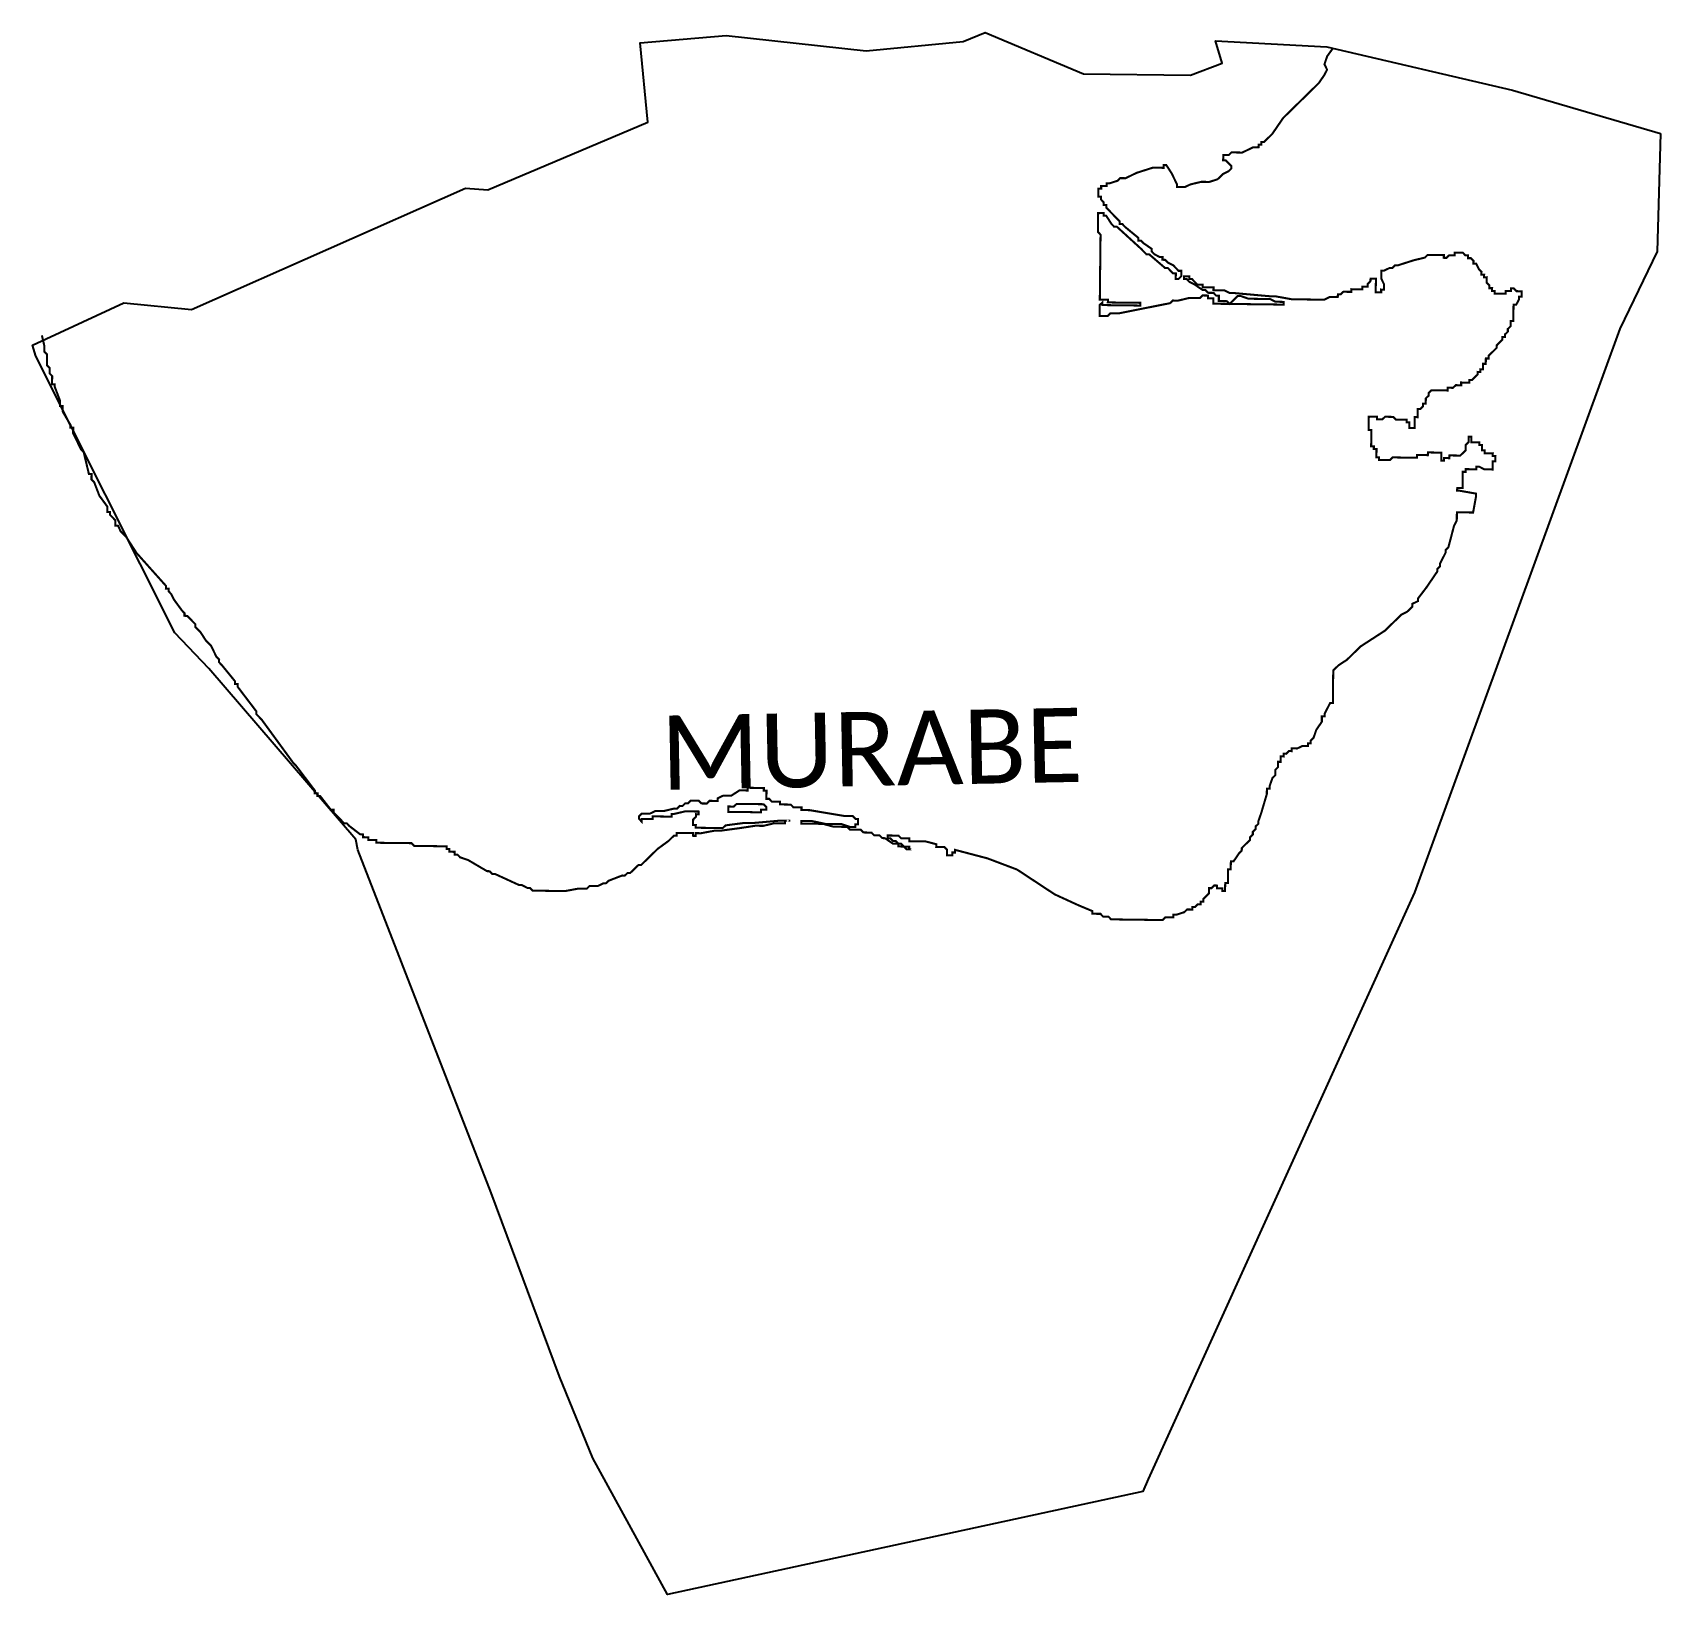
# Model space of a CAD drawing. Header units: metres. Extents: x 257914 to 260301, y 2182873 to 2185163.
import ezdxf

# ---------------------------------------------------------------- set-up
doc = ezdxf.new("R2010")
doc.units = ezdxf.units.M
for name, color, linetype in [('HIGH TIDE LINE', 6, 'Continuous'), ('village', 3, 'Continuous'), ('VILLAGE NAME', 250, 'Continuous')]:
    doc.layers.add(name, color=color, linetype=linetype)
doc.styles.get("Standard").update_dxf_attribs({"font": 'simplex.shx'})

msp = doc.modelspace()

# ---------------------------------------------------------------- linework, layer by layer
at = {"layer": 'HIGH TIDE LINE', "lineweight": 35, "const_width": 3}
msp.add_lwpolyline([(259820.5, 2185139.7), (259812.1, 2185128), (259808, 2185116.1), (259811.9, 2185108.2), (259807.8, 2185100.3), (259799.7, 2185088.5), (259779.7, 2185068.9), (259747.6, 2185037.5), (259731.4, 2185013.9), (259719.4, 2185002.2), (259715.4, 2185002.2), (259715.4, 2184998.3), (259711.4, 2184998.3), (259711.3, 2184994.4), (259703.4, 2184994.4), (259687.5, 2184986.7), (259671.6, 2184986.9), (259667.6, 2184983), (259659.6, 2184983.1), (259659.5, 2184975.2), (259663.5, 2184975.1), (259671.3, 2184967.1), (259671.3, 2184963.1), (259667.3, 2184959.2), (259659.3, 2184955.3), (259651.3, 2184947.5), (259639.3, 2184943.7), (259627.4, 2184943.8), (259611.5, 2184940), (259603.5, 2184936.2), (259591.7, 2184936.3), (259591.7, 2184940.3), (259584, 2184956.2), (259576.2, 2184968.2), (259572.2, 2184968.3), (259572.2, 2184964.3), (259556.3, 2184964.5), (259532.4, 2184956.9), (259516.5, 2184949.1), (259508.5, 2184949.2), (259504.5, 2184945.3), (259492.6, 2184941.5), (259488.6, 2184941.5), (259488.6, 2184937.6), (259480.6, 2184937.7), (259480.6, 2184933.7), (259476.6, 2184933.8), (259476.5, 2184921.9), (259480.4, 2184921.8), (259480.4, 2184917.8), (259484.3, 2184913.8), (259484.2, 2184909.9), (259488.2, 2184909.8), (259488.2, 2184905.9), (259503.8, 2184889.8), (259507.7, 2184885.8), (259507.7, 2184881.8), (259511.7, 2184881.8), (259515.6, 2184877.7), (259535.2, 2184861.6), (259535.2, 2184857.7), (259539.1, 2184857.6), (259543, 2184853.6), (259554.8, 2184845.5), (259554.8, 2184841.6), (259558.7, 2184837.6), (259566.6, 2184833.5), (259570.6, 2184833.4), (259570.5, 2184829.5), (259574.5, 2184829.4), (259578.4, 2184825.4), (259586.3, 2184821.4), (259594.1, 2184813.3), (259598.1, 2184813.3), (259598, 2184805.3), (259594, 2184801.4), (259590, 2184801.5), (259590.1, 2184809.4), (259586.1, 2184809.5), (259582.2, 2184813.5), (259578.3, 2184817.5), (259574.3, 2184817.5), (259550.8, 2184837.7), (259546.8, 2184837.7), (259542.9, 2184841.7), (259539, 2184845.7), (259503.7, 2184877.9), (259499.7, 2184877.9), (259495.8, 2184882), (259488, 2184894), (259484.1, 2184894), (259484.1, 2184898), (259476.2, 2184898.1), (259475.8, 2184870.3), (259479.7, 2184866.3), (259478.6, 2184771.1), (259490.5, 2184771), (259490.4, 2184767), (259538, 2184766.4), (259538, 2184762.4), (259482.5, 2184763.1), (259482.5, 2184767.1), (259478.5, 2184763.2), (259478.3, 2184747.3), (259490.2, 2184747.2), (259494.2, 2184751.1), (259506.1, 2184750.9), (259581.6, 2184765.9), (259585.6, 2184769.8), (259593.6, 2184769.7), (259609.5, 2184773.5), (259625.4, 2184773.3), (259629.4, 2184777.2), (259637.3, 2184777.1), (259637.2, 2184773.1), (259645.2, 2184773), (259645.1, 2184765.1), (259748.2, 2184763.8), (259748.2, 2184767.8), (259736.3, 2184768), (259728.4, 2184772), (259696.7, 2184772.4), (259684.9, 2184776.5), (259680.9, 2184776.6), (259676.9, 2184772.6), (259672.9, 2184768.7), (259668.9, 2184764.8), (259665, 2184768.8), (259653.1, 2184769), (259653.2, 2184776.9), (259649.2, 2184776.9), (259645.3, 2184781), (259637.3, 2184781.1), (259633.4, 2184785.1), (259629.5, 2184785.1), (259617.7, 2184793.2), (259609.8, 2184797.3), (259605.9, 2184801.3), (259601.9, 2184801.3), (259601.9, 2184805.3), (259609.9, 2184805.2), (259609.8, 2184801.2), (259613.8, 2184801.2), (259617.7, 2184797.2), (259621.6, 2184793.2), (259629.6, 2184793.1), (259629.5, 2184789.1), (259645.4, 2184788.9), (259645.3, 2184784.9), (259661.2, 2184784.7), (259669.1, 2184780.7), (259677, 2184780.6), (259728.5, 2184776), (259736.4, 2184775.9), (259760.2, 2184771.6), (259807.8, 2184771), (259815.7, 2184774.9), (259827.6, 2184774.8), (259827.7, 2184778.7), (259831.6, 2184778.7), (259835.7, 2184782.6), (259847.6, 2184782.5), (259847.6, 2184786.4), (259863.5, 2184786.2), (259863.5, 2184790.2), (259871.4, 2184790.1), (259871.5, 2184794.1), (259875.5, 2184798), (259875.6, 2184801.9), (259883.5, 2184801.8), (259883.2, 2184782), (259891.2, 2184781.9), (259891.2, 2184785.9), (259895.2, 2184785.8), (259895.3, 2184793.8), (259891.4, 2184801.8), (259891.6, 2184813.6), (259895.5, 2184813.6), (259903.5, 2184817.5), (259907.5, 2184817.4), (259911.5, 2184821.3), (259915.5, 2184821.3), (259939.3, 2184828.9), (259955.3, 2184832.7), (259959.3, 2184836.6), (259983.1, 2184836.3), (259983, 2184832.4), (259987, 2184832.3), (259991, 2184836.2), (259998.9, 2184836.1), (259999, 2184840.1), (260010.9, 2184840), (260014.8, 2184835.9), (260018.7, 2184835.9), (260018.7, 2184831.9), (260022.7, 2184831.9), (260026.6, 2184827.9), (260026.5, 2184823.9), (260030.5, 2184823.8), (260034.4, 2184815.9), (260038.3, 2184811.9), (260038.2, 2184807.9), (260042.2, 2184807.8), (260042.1, 2184803.9), (260046.1, 2184803.8), (260046, 2184795.9), (260049.9, 2184791.9), (260049.9, 2184787.9), (260053.9, 2184787.9), (260053.8, 2184783.9), (260057.8, 2184783.8), (260057.7, 2184779.9), (260073.6, 2184779.7), (260073.6, 2184783.7), (260081.6, 2184783.6), (260081.6, 2184787.5), (260085.6, 2184787.5), (260089.5, 2184783.5), (260097.4, 2184783.4), (260097.3, 2184775.4), (260093.4, 2184775.5), (260093.3, 2184771.5), (260089.2, 2184763.6), (260085.3, 2184763.7), (260085, 2184739.9), (260081, 2184739.9), (260080.9, 2184732), (260076.9, 2184728.1), (260076.9, 2184724.1), (260072.9, 2184720.2), (260072.8, 2184716.2), (260068.8, 2184716.3), (260068.8, 2184712.3), (260064.8, 2184708.4), (260060.8, 2184704.5), (260060.7, 2184700.5), (260056.7, 2184696.6), (260052.7, 2184692.7), (260048.7, 2184688.8), (260048.6, 2184684.8), (260044.7, 2184684.8), (260044.6, 2184676.9), (260040.6, 2184677), (260040.5, 2184669), (260036.5, 2184669.1), (260036.5, 2184665.1), (260032.5, 2184665.2), (260032.5, 2184661.2), (260028.5, 2184657.3), (260024.4, 2184653.4), (260020.5, 2184653.4), (260020.4, 2184649.4), (260008.5, 2184649.6), (260008.5, 2184645.6), (260000.6, 2184645.7), (259996.5, 2184641.8), (259988.6, 2184641.9), (259988.6, 2184637.9), (259964.8, 2184638.2), (259960.8, 2184634.3), (259960.7, 2184630.3), (259956.7, 2184626.4), (259956.6, 2184618.5), (259952.6, 2184618.5), (259952.6, 2184614.6), (259948.6, 2184610.7), (259944.6, 2184610.7), (259944.5, 2184598.8), (259940.5, 2184598.9), (259940.3, 2184583), (259932.4, 2184583.1), (259932.5, 2184591), (259928.5, 2184591.1), (259928.5, 2184595), (259912.7, 2184595.2), (259908.8, 2184599.2), (259896.9, 2184599.4), (259892.9, 2184595.5), (259884.9, 2184595.6), (259885, 2184599.5), (259873.1, 2184599.7), (259872.8, 2184579.9), (259876.8, 2184579.8), (259876.5, 2184556), (259880.5, 2184556), (259880.4, 2184552), (259884.4, 2184551.9), (259884.2, 2184540), (259888.2, 2184540), (259888.2, 2184536), (259904, 2184535.8), (259908, 2184539.8), (259943.7, 2184539.3), (259943.8, 2184543.3), (259959.6, 2184543.1), (259959.7, 2184547.1), (259979.5, 2184546.8), (259979.4, 2184534.9), (259983.3, 2184534.9), (259983.4, 2184538.8), (259991.3, 2184538.7), (259991.4, 2184542.7), (260007.2, 2184542.5), (260011.2, 2184546.4), (260015.3, 2184550.3), (260015.3, 2184558.3), (260019.4, 2184562.2), (260019.5, 2184570.1), (260023.4, 2184570.1), (260023.3, 2184562.1), (260035.2, 2184562), (260035.2, 2184558), (260039.1, 2184558), (260039, 2184550.1), (260043, 2184550), (260043, 2184546), (260054.9, 2184545.9), (260054.8, 2184541.9), (260058.8, 2184541.9), (260058.7, 2184533.9), (260054.7, 2184534), (260054.6, 2184522.1), (260042.7, 2184522.2), (260034.8, 2184526.3), (260030.8, 2184526.4), (260030.8, 2184522.4), (260014.9, 2184522.6), (260014.9, 2184518.6), (260010.9, 2184518.7), (260010.6, 2184494.9), (260002.7, 2184495), (260002.6, 2184491), (260006.6, 2184490.9), (260030.3, 2184486.7), (260030.3, 2184482.7), (260026, 2184459), (260002.2, 2184459.3), (260002.1, 2184447.4), (259998, 2184439.5), (259993.9, 2184423.7), (259989.7, 2184407.9), (259985.7, 2184403.9), (259985.6, 2184400), (259977.5, 2184384.2), (259977.5, 2184380.2), (259973.5, 2184376.3), (259973.4, 2184372.4), (259957.3, 2184348.8), (259945.2, 2184333), (259945.1, 2184329.1), (259937.1, 2184325.2), (259937.1, 2184321.2), (259929.1, 2184313.4), (259921.1, 2184309.5), (259905, 2184293.9), (259901, 2184289.9), (259897, 2184286), (259861, 2184262.7), (259857, 2184258.8), (259841, 2184243.1), (259829, 2184235.3), (259824.9, 2184231.4), (259820.9, 2184227.5), (259820.4, 2184179.9), (259816.4, 2184179.9), (259808.3, 2184164.1), (259808.2, 2184160.2), (259804.2, 2184160.2), (259804.2, 2184152.3), (259796.1, 2184140.5), (259792, 2184128.6), (259787.9, 2184124.7), (259787.9, 2184120.8), (259783.9, 2184120.8), (259783.9, 2184116.8), (259776, 2184116.9), (259768, 2184113.1), (259760, 2184113.2), (259760, 2184109.2), (259756, 2184109.3), (259752, 2184105.3), (259748.1, 2184105.4), (259748, 2184101.4), (259744, 2184101.5), (259743.9, 2184093.5), (259740, 2184093.6), (259739.9, 2184085.7), (259735.9, 2184081.7), (259735.8, 2184073.8), (259731.8, 2184069.9), (259727.6, 2184058), (259727.6, 2184054.1), (259723.6, 2184054.1), (259723.5, 2184046.2), (259715.3, 2184018.5), (259711.2, 2184006.7), (259711.1, 2184002.7), (259707.1, 2183998.8), (259707, 2183994.8), (259703, 2183990.9), (259703, 2183986.9), (259699, 2183983), (259698.9, 2183979.1), (259690.9, 2183971.2), (259686.9, 2183967.3), (259686.8, 2183963.3), (259682.8, 2183959.4), (259674.7, 2183947.6), (259670.8, 2183947.7), (259670.6, 2183935.8), (259666.7, 2183935.8), (259666.4, 2183916), (259662.5, 2183916), (259662.3, 2183904.1), (259658.3, 2183904.2), (259658.4, 2183908.2), (259650.5, 2183908.3), (259650.5, 2183912.2), (259646.5, 2183912.3), (259642.5, 2183908.3), (259638.6, 2183908.4), (259638.5, 2183900.5), (259634.5, 2183896.5), (259630.4, 2183892.6), (259630.4, 2183888.7), (259626.4, 2183888.7), (259626.4, 2183884.7), (259622.4, 2183884.8), (259618.4, 2183880.9), (259614.4, 2183880.9), (259614.4, 2183877), (259606.5, 2183877.1), (259602.4, 2183873.1), (259590.5, 2183869.3), (259586.5, 2183869.4), (259586.5, 2183865.4), (259574.6, 2183865.5), (259570.6, 2183861.6), (259495.2, 2183862.6), (259491.3, 2183866.6), (259483.4, 2183866.7), (259479.5, 2183870.7), (259467.6, 2183870.8), (259467.6, 2183874.8), (259447.9, 2183883), (259412.4, 2183899.3), (259357.3, 2183935.6), (259313.9, 2183952), (259266.4, 2183964.5), (259266.4, 2183960.6), (259262.4, 2183960.6), (259262.4, 2183956.6), (259254.5, 2183956.7), (259254.6, 2183964.7), (259250.6, 2183968.7), (259238.7, 2183968.8), (259238.8, 2183972.8), (259223, 2183976.9), (259199.2, 2183977.2), (259199.2, 2183981.2), (259187.3, 2183981.4), (259183.4, 2183985.4), (259167.6, 2183985.6), (259167.5, 2183981.6), (259171.5, 2183981.5), (259175.4, 2183977.5), (259179.4, 2183977.5), (259183.3, 2183973.5), (259187.2, 2183973.4), (259191.2, 2183969.4), (259183.2, 2183969.5), (259183.3, 2183973.5), (259175.3, 2183973.6), (259163.5, 2183981.6), (259159.6, 2183981.7), (259155.7, 2183985.7), (259147.7, 2183985.8), (259143.8, 2183989.8), (259131.9, 2183990), (259128, 2183994), (259112.1, 2183994.2), (259108.2, 2183998.2), (259088.4, 2183998.4), (259072.6, 2184002.6), (259040.9, 2184003), (259040.9, 2184006.9), (259056.8, 2184006.7), (259076.5, 2184002.5), (259100.3, 2184002.2), (259112.2, 2183998.1), (259120.1, 2183998), (259120.2, 2184002), (259124.1, 2184002), (259124.2, 2184009.9), (259120.3, 2184009.9), (259116.3, 2184014), (259104.5, 2184014.1), (259053, 2184022.7), (259041.1, 2184022.8), (259041.2, 2184026.8), (259029.3, 2184026.9), (259025.3, 2184030.9), (259009.5, 2184031.1), (259009.5, 2184035.1), (258997.6, 2184035.2), (258993.7, 2184039.3), (258989.7, 2184039.3), (258989.9, 2184051.2), (258985.9, 2184051.2), (258986, 2184055.2), (258962.2, 2184055.5), (258962.1, 2184051.5), (258950.2, 2184051.7), (258938.2, 2184043.9), (258926.4, 2184044), (258918.4, 2184040.2), (258918.3, 2184036.2), (258906.4, 2184036.4), (258902.4, 2184032.4), (258894.5, 2184032.5), (258890.6, 2184036.5), (258878.7, 2184036.7), (258874.7, 2184032.8), (258870.7, 2184032.8), (258866.7, 2184028.9), (258862.7, 2184029), (258858.7, 2184025), (258854.7, 2184025.1), (258838.8, 2184021.3), (258826.9, 2184021.5), (258818.9, 2184017.6), (258807, 2184017.7), (258803, 2184013.8), (258803, 2184009.9), (258806.9, 2184005.8), (258807, 2184009.8), (258822.8, 2184009.6), (258822.9, 2184013.6), (258850.6, 2184013.2), (258850.7, 2184017.2), (258854.6, 2184017.2), (258870.5, 2184020.9), (258890.4, 2184020.7), (258890.3, 2184016.7), (258886.4, 2184016.8), (258886.3, 2184012.8), (258882.3, 2184008.9), (258882.2, 2184001), (258886.2, 2184000.9), (258886.1, 2183996.9), (258925.8, 2183996.5), (258929.8, 2184000.4), (258957.6, 2184004), (258969.5, 2184003.8), (259009.2, 2184007.3), (259017.1, 2184007.2), (259017.1, 2184003.3), (259001.2, 2184003.5), (258985.3, 2183999.7), (258973.4, 2183999.8), (258949.6, 2183996.2), (258921.8, 2183992.5), (258913.8, 2183992.6), (258893.9, 2183988.9), (258886, 2183989), (258886, 2183985), (258882, 2183985.1), (258882.1, 2183989.1), (258858.3, 2183989.3), (258858.2, 2183985.4), (258854.2, 2183985.4), (258846.2, 2183977.6), (258830.2, 2183965.9), (258826.2, 2183962), (258810.1, 2183946.3), (258806.1, 2183942.4), (258802.2, 2183942.4), (258798.1, 2183938.5), (258790.1, 2183930.7), (258786.2, 2183930.7), (258782.1, 2183926.8), (258778.2, 2183926.9), (258758.3, 2183919.2), (258754.2, 2183915.3), (258750.3, 2183915.3), (258742.3, 2183911.4), (258730.4, 2183911.6), (258726.4, 2183907.7), (258714.5, 2183907.8), (258694.6, 2183904.1), (258647, 2183904.7), (258643.1, 2183908.7), (258639.1, 2183908.7), (258631.3, 2183912.8), (258627.3, 2183912.8), (258591.8, 2183929.1), (258587.8, 2183929.2), (258583.9, 2183933.2), (258580, 2183933.3), (258552.4, 2183949.5), (258540.5, 2183953.6), (258536.6, 2183957.6), (258532.7, 2183957.6), (258532.7, 2183961.6), (258524.8, 2183961.7), (258524.8, 2183965.7), (258520.9, 2183965.7), (258520.9, 2183969.7), (258473.3, 2183970.3), (258469.4, 2183974.3), (258417.9, 2183974.9), (258417.9, 2183978.9), (258406, 2183979), (258406.1, 2183983), (258398.1, 2183983.1), (258398.2, 2183987), (258394.2, 2183987.1), (258378.5, 2183999.2), (258374.6, 2184003.2), (258370.6, 2184003.2), (258366.7, 2184007.3), (258358.9, 2184015.3), (258355, 2184019.3), (258355, 2184023.3), (258351, 2184023.3), (258335.4, 2184043.3), (258331.4, 2184043.4), (258331.5, 2184047.4), (258327.5, 2184047.4), (258327.6, 2184051.4), (258300.3, 2184087.4), (258296.3, 2184091.4), (258249.5, 2184155.5), (258245.6, 2184159.5), (258241.7, 2184163.5), (258241.8, 2184167.5), (258214.4, 2184203.5), (258214.5, 2184207.5), (258210.5, 2184207.5), (258210.6, 2184211.5), (258191, 2184235.5), (258187.1, 2184239.5), (258187.2, 2184243.5), (258183.2, 2184247.5), (258175.5, 2184263.5), (258171.6, 2184267.5), (258167.7, 2184271.5), (258159.9, 2184283.5), (258152.1, 2184291.5), (258152.1, 2184295.5), (258148.2, 2184299.5), (258144.3, 2184303.5), (258140.3, 2184307.5), (258136.4, 2184307.6), (258136.4, 2184311.5), (258132.5, 2184315.6), (258120.8, 2184331.6), (258116.9, 2184339.5), (258113, 2184343.6), (258113.1, 2184347.5), (258109.1, 2184347.6), (258109.2, 2184351.5), (258066.1, 2184399.7), (258050.6, 2184423.7), (258046.6, 2184427.7), (258042.7, 2184431.7), (258038.9, 2184439.7), (258034.9, 2184439.7), (258035, 2184447.6), (258031.1, 2184451.7), (258027.1, 2184455.7), (258027.2, 2184459.6), (258023.2, 2184459.7), (258023.3, 2184467.6), (258011.6, 2184483.6), (258003.9, 2184503.6), (258000, 2184507.6), (258000.1, 2184515.5), (257996.2, 2184515.6), (257988.6, 2184547.4), (257984.7, 2184551.4), (257973.1, 2184575.3), (257973.2, 2184583.3), (257969.2, 2184583.3), (257969.3, 2184587.3), (257957.6, 2184607.3), (257957.7, 2184615.2), (257953.7, 2184615.2), (257953.8, 2184623.2), (257946.2, 2184643.1), (257946.2, 2184647.1), (257942.2, 2184647.1), (257942.4, 2184659), (257938.5, 2184663), (257938.6, 2184671), (257934.7, 2184675), (257934.8, 2184690.8), (257930.9, 2184694.8), (257931, 2184702.8), (257927.3, 2184718.7)], dxfattribs=at)
for points in [[(258934, 2184024.1), (258934.1, 2184028.1), (258938.1, 2184028), (258942, 2184028), (258946, 2184031.9), (258950, 2184031.9), (258954, 2184031.8), (258957.9, 2184031.8), (258961.9, 2184031.7), (258965.9, 2184031.7), (258969.8, 2184031.6), (258973.8, 2184031.6), (258977.8, 2184031.5), (258981.7, 2184031.5), (258985.7, 2184031.4), (258989.6, 2184027.4), (258989.6, 2184023.4), (258985.6, 2184023.5), (258981.6, 2184023.5), (258981.6, 2184019.6), (258977.6, 2184019.6), (258973.6, 2184019.7), (258969.7, 2184019.7), (258965.7, 2184019.8), (258961.7, 2184019.8), (258957.8, 2184019.9), (258953.8, 2184019.9), (258945.9, 2184020), (258941.9, 2184020.1), (258938, 2184020.1), (258934, 2184020.2)], [(259021.1, 2184007.2), (259017.1, 2184007.2)], [(259021.1, 2184007.2), (259025, 2184007.1)], [(259203, 2183965.3), (259199, 2183965.3), (259199.1, 2183969.3), (259191.2, 2183969.4), (259195.1, 2183965.4), (259199, 2183965.3)]]:
    msp.add_lwpolyline(points, close=True, dxfattribs=at)
at = {"layer": 'village', "color": 3}
msp.add_polyline3d([(260300.7, 2185014.8, 0), (260295.7, 2184841.8, 0), (260241.2, 2184728.3, 0), (259940.1, 2183902.2, 0), (259549.6, 2183041.9, 0), (259541.5, 2183024, 0), (258844.9, 2182873, 0), (258735.2, 2183072.8, 0), (258686.2, 2183192.6, 0), (258586, 2183461.6, 0), (258390.8, 2183964.4, 0), (258387.6, 2183979.6, 0), (258171.9, 2184230.2, 0), (258122.3, 2184282.7, 0), (257918.5, 2184688.4, 0), (257913.6, 2184704.4, 0), (258047.4, 2184766.4, 0), (258146.5, 2184756.8, 0), (258548.5, 2184934.7, 0), (258581.3, 2184932.1, 0), (258815.9, 2185031.3, 0), (258804.5, 2185147.6, 0), (258930.7, 2185158.2, 0), (259136.2, 2185136, 0), (259278.3, 2185149.5, 0), (259310.3, 2185162.6, 0), (259454.5, 2185102.2, 0), (259611.7, 2185100, 0), (259657.8, 2185117.9, 0), (259648.2, 2185150.5, 0), (259811.6, 2185141.8, 0), (260083.7, 2185078.3, 0)], close=True, dxfattribs=at)

# ---------------------------------------------------------------- texts
at = {"layer": 'VILLAGE NAME', "insert": (258833.5, 2184161.1), "char_height": 108.748, "attachment_point": 1, "rotation": 1.1028}
msp.add_mtext_dynamic_manual_height_columns('{\\fCalibri|b0|i0|c0|p34;MURABE}', width=726.929, gutter_width=543.7, heights=[0], dxfattribs=at)

doc.saveas('drawing.dxf')
